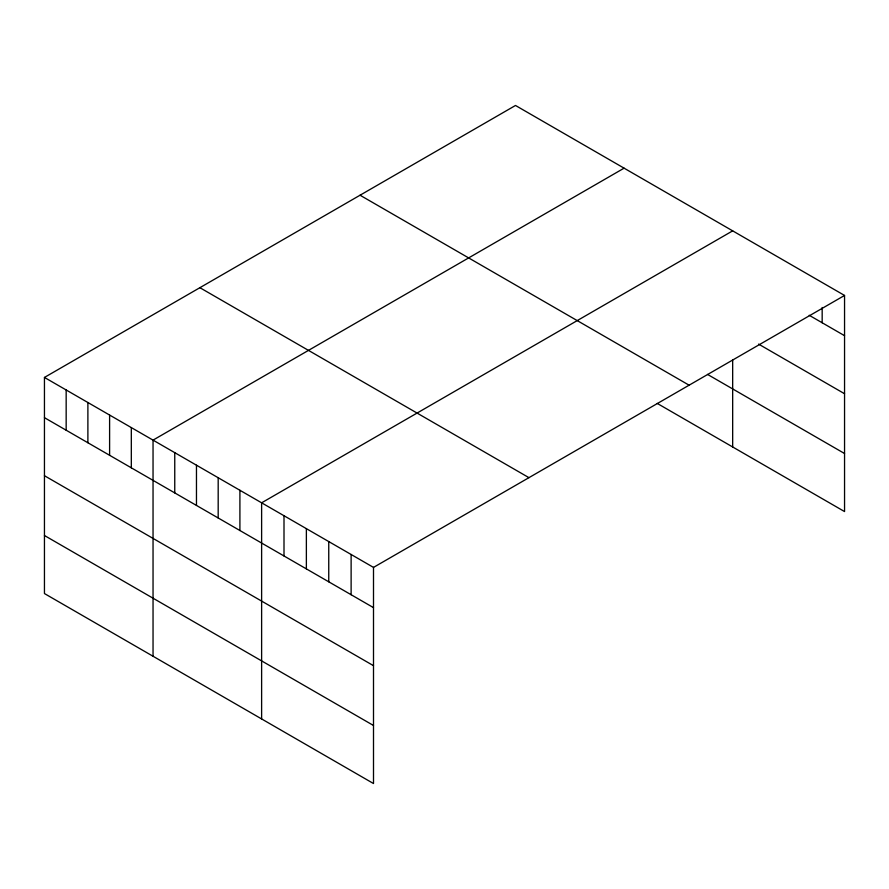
<?xml version="1.0" encoding="UTF-8"?>
<svg xmlns="http://www.w3.org/2000/svg" width="889" height="889" viewBox="0 0 889 889"><rect width="100%" height="100%" fill="white"/><g stroke="black" fill="none" stroke-linecap="round" stroke-linejoin="round"><path stroke-width="1.33" d="M44.45 377.436L373.502 567.404L373.502 783.531L44.45 593.552L44.45 377.436L515.498 105.469L844.55 295.448L844.55 511.564L657.238 403.417M624.089 168.165L153.041 440.122L153.041 656.249M732.669 230.862L261.622 502.818L261.622 718.934M373.502 567.404L844.55 295.448M809.223 315.284L844.55 335.686M758.584 344.099L844.55 393.727M707.533 374.413L844.55 453.523M360.056 195.224L689.108 385.193M199.892 287.692L528.944 477.66M44.45 417.674L373.502 607.643M44.45 475.715L373.502 665.683M44.45 535.511L373.502 725.491M822.169 307.505L822.169 322.763M732.669 359.701L732.669 446.978M351.122 554.492L351.122 594.73M328.752 541.568L328.752 581.806M306.372 528.655L306.372 568.893M284.002 515.731L284.002 555.969M239.908 490.272L239.908 530.511M218.183 477.737L218.183 517.976M196.469 465.203L196.469 505.441M174.755 452.668L174.755 492.906M131.316 427.587L131.316 467.825M109.603 415.052L109.603 455.29M87.889 402.506L87.889 442.744M66.164 389.971L66.164 430.209"/></g></svg>
